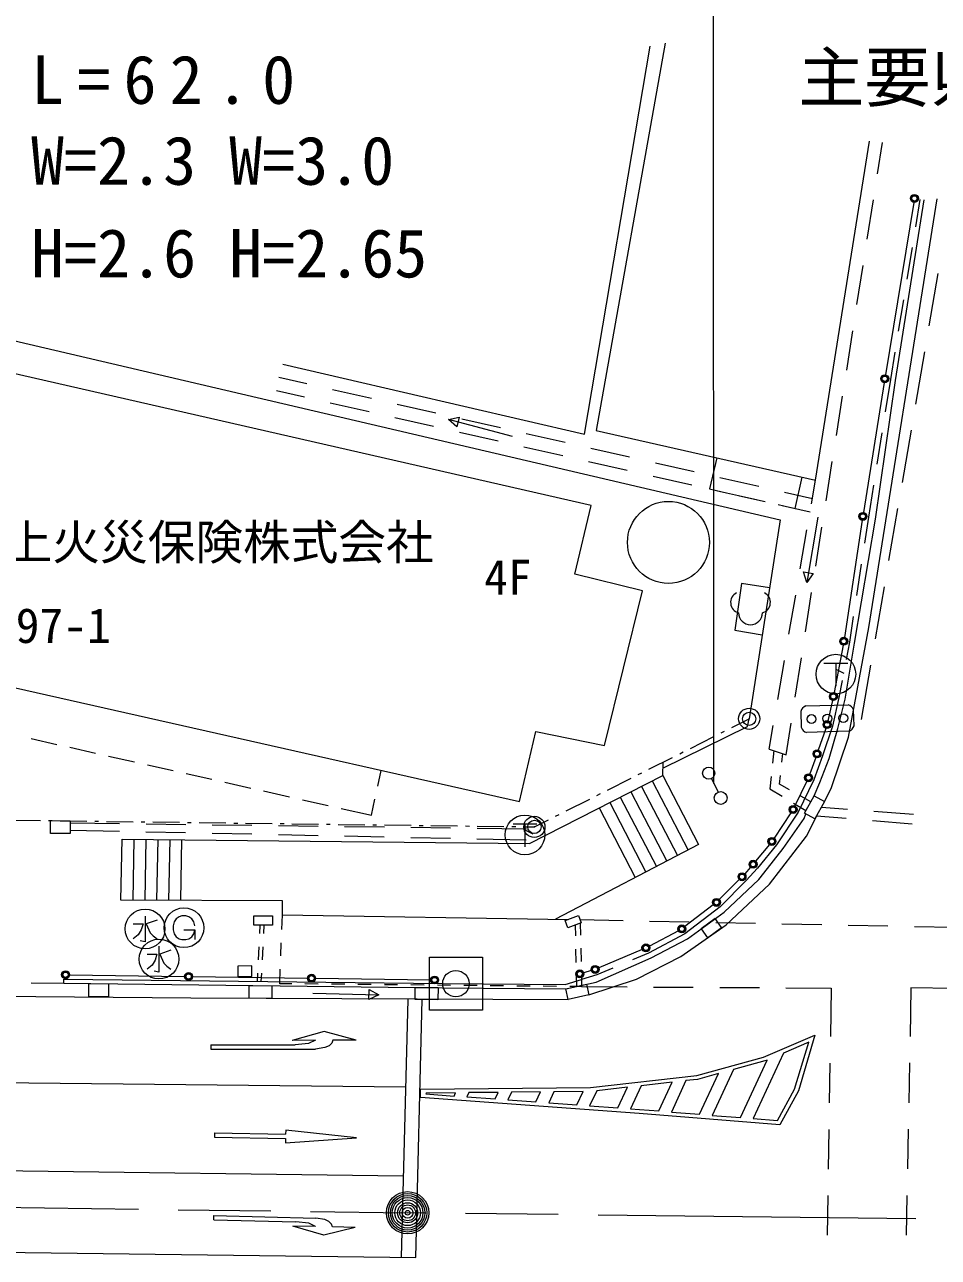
# Model space of a CAD drawing. Units: millimetres, scale not verified. Extents: x 40000 to 680000, y 20000 to 380000.
# Drawn here: x 452934 to 487440, y 291559 to 338095 of the extents above; entities that cross this region are included whole.
import ezdxf
from ezdxf.enums import TextEntityAlignment as Align

# ---------------------------------------------------------------- set-up
doc = ezdxf.new("R2010")
doc.units = ezdxf.units.MM
doc.header["$LTSCALE"] = 1000
doc.header["$PDMODE"] = 32
doc.header["$PDSIZE"] = 500
doc.linetypes.add('CHAIN', pattern=[18.5, 12, -1.5, 3.5, -1.5])
for name, color, linetype, lineweight in [('M-BGD', 7, 'Continuous', 13), ('M-BGD-EXST', 7, 'Continuous', 13), ('M-BMK', 2, 'CHAIN', 13), ('M-BMK-OTRS', 5, 'Continuous', 13), ('M-BMK-ROW', 30, 'Continuous', 13), ('M-STR-HTXT', 7, 'Continuous', 13), ('M-STR-STR1', 1, 'Continuous', 13), ('M-STR-STRC', 7, 'Continuous', 13), ('M-TTL-BAND', 7, 'Continuous', 13)]:
    doc.layers.add(name, color=color, linetype=linetype, lineweight=lineweight)
doc.layers.add('M-BMK-HTXT', color=7, linetype='Continuous')
doc.styles.add('ＭＳ ゴシック', font='')
doc.styles.get('ＭＳ ゴシック').set_extended_font_data('MS Gothic')

msp = doc.modelspace()

# ---------------------------------------------------------------- linework, layer by layer
at = {"layer": 'M-BGD'}
for p, q in [((485144, 332465), (485331, 333651)), ((484755, 329996), (484989, 331477)), ((486511, 331387), (485441, 324876)), ((486747, 331500), (486577, 330465)), ((486447, 329676), (486252, 328492)), ((484367, 327526), (484600, 329008)), ((487098, 326730), (487437, 328701)), ((486122, 327702), (485928, 326518)), ((483978, 325057), (484211, 326538)), ((485798, 325729), (485628, 324694)), ((486590, 323773), (486929, 325744)), ((462536, 324785), (463589, 324546)), ((485393, 324580), (484613, 319681)), ((485628, 324694), (485434, 323480)), ((462449, 324280), (463502, 324041)), ((464565, 324324), (466027, 323992)), ((483589, 322587), (483822, 324069)), ((464477, 323819), (465940, 323487)), ((467003, 323771), (468465, 323438)), ((466915, 323265), (468378, 322933)), ((468936, 323184), (469346, 323271)), ((471355, 322552), (468936, 323184)), ((469251, 322908), (468936, 323184)), ((469346, 323271), (469251, 322908)), ((469440, 323217), (470903, 322884)), ((469353, 322711), (470816, 322379)), ((471878, 322663), (473341, 322331)), ((485309, 322689), (485120, 321504)), ((486082, 320816), (486421, 322787)), ((471791, 322158), (473254, 321825)), ((474316, 322109), (475779, 321777)), ((474229, 321604), (475692, 321272)), ((479073, 321743), (478794, 320567)), ((483200, 320117), (483434, 321599)), ((476754, 321555), (478217, 321223)), ((476667, 321050), (478130, 320718)), ((479192, 321002), (480655, 320669)), ((482039, 319830), (482303, 321011)), ((482649, 320010), (482802, 320898)), ((484994, 320714), (484801, 319500)), ((478794, 320567), (479441, 320420)), ((479105, 320496), (480568, 320164)), ((479929, 320309), (480904, 320088)), ((481630, 320448), (482683, 320209)), ((481392, 319977), (482039, 319830)), ((481543, 319943), (482596, 319703)), ((485574, 317860), (485912, 319831)), ((482894, 319497), (482468, 317033)), ((484567, 319384), (483890, 314964)), ((484801, 319500), (484652, 318524)), ((482224, 317546), (482479, 319025)), ((482811, 317648), (483045, 319130)), ((482468, 317033), (482347, 317435)), ((482347, 317435), (482717, 317371)), ((484531, 317733), (484349, 316547)), ((482717, 317371), (482468, 317033)), ((481798, 315083), (482053, 316561)), ((482423, 315178), (482656, 316660)), ((485065, 314903), (485404, 316874)), ((484228, 315756), (484079, 314780)), ((483840, 314668), (483504, 312880)), ((484079, 314780), (483956, 314128)), ((482034, 312709), (482267, 314190)), ((481373, 312619), (481628, 314097)), ((484543, 311862), (484896, 313917)), ((483809, 313342), (483686, 312689)), ((482436, 312374), (484035, 312421)), ((483444, 312586), (483272, 311816)), ((483686, 312689), (483446, 311611)), ((482242, 312168), (482259, 311569)), ((484258, 311627), (484241, 312226)), ((481050, 310746), (481203, 311634)), ((481692, 310535), (481878, 311721)), ((484064, 311421), (482465, 311375)), ((483190, 311528), (482907, 310707)), ((483446, 311611), (483060, 310495)), ((453178, 311144), (454153, 310924)), ((454641, 310814), (455616, 310595)), ((456104, 310485), (457080, 310265)), ((481050, 310746), (481692, 310535)), ((481227, 310688), (481179, 310215)), ((481531, 310248), (481566, 310577)), ((482808, 310424), (482590, 309807)), ((483060, 310495), (482738, 309582)), ((457568, 310155), (458543, 309935)), ((466270, 309341), (466404, 309944)), ((477033, 309748), (477043, 310254)), ((459031, 309825), (460006, 309606)), ((460494, 309496), (461470, 309276)), ((478867, 309632), (479127, 309125)), ((481129, 309717), (481082, 309244)), ((481445, 309422), (481480, 309751)), ((482474, 309530), (482021, 308601)), ((482738, 309582), (482142, 308359)), ((461957, 309166), (462933, 308946)), ((481082, 309244), (481547, 308963)), ((481816, 309212), (481445, 309422)), ((463421, 308836), (464396, 308616)), ((466027, 308249), (466162, 308853)), ((481975, 308704), (482441, 308423)), ((482622, 308755), (482251, 308965)), ((483022, 308560), (484010, 308483)), ((464884, 308507), (466027, 308249)), ((481873, 308341), (481239, 307387)), ((482142, 308359), (481328, 307134)), ((482840, 308227), (483956, 308133)), ((485007, 308404), (486502, 308287)), ((456516, 307637), (454652, 307678)), ((454656, 307958), (456520, 307934)), ((459015, 307583), (457516, 307616)), ((457520, 307921), (459020, 307902)), ((460020, 307889), (461520, 307870)), ((462520, 307857), (464020, 307838)), ((465019, 307825), (466519, 307806)), ((467519, 307793), (469019, 307774)), ((470019, 307761), (471884, 307737)), ((484953, 308050), (486448, 307925)), ((461515, 307529), (460015, 307561)), ((464014, 307475), (462515, 307507)), ((466514, 307421), (465014, 307453)), ((469013, 307366), (467513, 307399)), ((471877, 307304), (470013, 307345)), ((481060, 307146), (480540, 306513)), ((481328, 307134), (480608, 306257)), ((480345, 306285), (480126, 306041)), ((480608, 306257), (480182, 305782)), ((479920, 305823), (479167, 305065)), ((480182, 305782), (479203, 304797)), ((478942, 304867), (477872, 304048)), ((462646, 303937), (462666, 304484)), ((479203, 304797), (477869, 303776)), ((461816, 304096), (461802, 303786)), ((461972, 304095), (461955, 303784)), ((473723, 304104), (473732, 303692)), ((473909, 304173), (473921, 303725)), ((477621, 303887), (476530, 303312)), ((462609, 302937), (462627, 303437)), ((477869, 303776), (476489, 303048)), ((461779, 303286), (461756, 302787)), ((461929, 303285), (461903, 302786)), ((473743, 303192), (473755, 302692)), ((473933, 303225), (473946, 302726)), ((476259, 303184), (474613, 302488)), ((476489, 303048), (475887, 302794)), ((468221, 300891), (468221, 302891)), ((468221, 302891), (470221, 302891)), ((470221, 302891), (470221, 300891)), ((454417, 301907), (454418, 302063)), ((454632, 302227), (458976, 302165)), ((459276, 302160), (463620, 302098)), ((461733, 302287), (461718, 301978)), ((461877, 302286), (461860, 301976)), ((462570, 301890), (462590, 302438)), ((463920, 302093), (468265, 302031)), ((473766, 302192), (473776, 301780)), ((473959, 302226), (473970, 301778)), ((474548, 302228), (473963, 302054)), ((474331, 302387), (474046, 302302)), ((475150, 302482), (474548, 302228)), ((453185, 301919), (454417, 301907)), ((463020, 301886), (462570, 301890)), ((464020, 301876), (463520, 301881)), ((465020, 301866), (464520, 301871)), ((466020, 301856), (465520, 301861)), ((465937, 301296), (465945, 301671)), ((465945, 301671), (466316, 301475)), ((467020, 301846), (466520, 301851)), ((468020, 301837), (467520, 301842)), ((469020, 301827), (468520, 301832)), ((470020, 301817), (469520, 301822)), ((471020, 301807), (470520, 301812)), ((472020, 301797), (471520, 301802)), ((473020, 301787), (472520, 301792)), ((473970, 301778), (473520, 301783)), ((463817, 301532), (466316, 301475)), ((466316, 301475), (465937, 301296)), ((470221, 300891), (468221, 300891))]:
    msp.add_line(p, q, dxfattribs=at)
for points in [[(477128, 337397), (474522, 322775), (482802, 320898), (484840, 333696)], [(462679, 325272), (474083, 322631), (476557, 337282)], [(482747, 308986), (482967, 309480), (483312, 310388), (483641, 311527), (483916, 312635), (484275, 314742), (485067, 319426), (485818, 324657), (486901, 331476)], [(450943, 326534), (481463, 319402), (480296, 311891)], [(442482, 311601), (449726, 309879), (450395, 313555), (471621, 308768), (472244, 311416), (474830, 310876), (476264, 316717), (473716, 317352), (474329, 319938), (450691, 325345)], [(481064, 316834), (480007, 316999), (479753, 315230), (480789, 315064)], [(477038, 310029), (480234, 311602), (480296, 311891)], [(454417, 301907), (468708, 301739), (473367, 301699), (474512, 301952), (476601, 302869), (477969, 303588), (479347, 304596), (480655, 305825), (480851, 306058), (481579, 306993), (482368, 308131), (482442, 308298)], [(454418, 302063), (468709, 301896), (473350, 301855), (473963, 302054)]]:
    msp.add_lwpolyline(points, dxfattribs=at)
for points in [[(482747, 308986), (483138, 308773), (482779, 308115), (482389, 308328)], [(453911, 308047), (454657, 308037), (454650, 307555), (453905, 307565)], [(461586, 304456), (462296, 304452), (462294, 304093), (461584, 304097)], [(473346, 304275), (473847, 304459), (473947, 304187), (473446, 304003)], [(479009, 304349), (478478, 303960), (478723, 303627), (479253, 304015)], [(460990, 302161), (461519, 302165), (461515, 302560), (460987, 302556)], [(455364, 301896), (456104, 301887), (456098, 301388), (455358, 301397)], [(461417, 301825), (462274, 301815), (462268, 301337), (461412, 301347)], [(467687, 301751), (468545, 301741), (468540, 301285), (467681, 301295)], [(473367, 301699), (474155, 301873), (474246, 301463), (473457, 301289)]]:
    msp.add_lwpolyline(points, close=True, dxfattribs=at)
for centre, radius in [((486536, 331535), 150), ((486536, 331535), 120), ((486536, 331535), 100), ((485416, 324728), 150), ((485416, 324728), 120), ((485416, 324728), 100), ((477247, 318549), 1547), ((484590, 319533), 150), ((484590, 319533), 120), ((484590, 319533), 100), ((483868, 314816), 150), ((483868, 314816), 120), ((483868, 314816), 100), ((483477, 312733), 150), ((483477, 312733), 120), ((483477, 312733), 100), ((482650, 311880), 167), ((483250, 311898), 167), ((483239, 311669), 150), ((483850, 311915), 167), ((483239, 311669), 120), ((483239, 311669), 100), ((482858, 310566), 150), ((482858, 310566), 120), ((482858, 310566), 100), ((478768, 309838), 229), ((482540, 309665), 150), ((482540, 309665), 120), ((482540, 309665), 100), ((479220, 308900), 244), ((481956, 308466), 150), ((481956, 308466), 120), ((481956, 308466), 100), ((481156, 307262), 150), ((481156, 307262), 120), ((481156, 307262), 100), ((480445, 306397), 150), ((480445, 306397), 120), ((480445, 306397), 100), ((480026, 305929), 150), ((480026, 305929), 120), ((480026, 305929), 100), ((479061, 304958), 150), ((479061, 304958), 120), ((479061, 304958), 100), ((477753, 303957), 150), ((477753, 303957), 120), ((477753, 303957), 100), ((476397, 303242), 150), ((476397, 303242), 120), ((476397, 303242), 100), ((474475, 302430), 150), ((474475, 302430), 120), ((474475, 302430), 100), ((454482, 302229), 150), ((454482, 302229), 120), ((454482, 302229), 100), ((459126, 302162), 150), ((459126, 302162), 120), ((459126, 302162), 100), ((463770, 302096), 150), ((463770, 302096), 120), ((463770, 302096), 100), ((468415, 302029), 150), ((468415, 302029), 120), ((468415, 302029), 100), ((469221, 301891), 500), ((473902, 302259), 150), ((473902, 302259), 120), ((473902, 302259), 100)]:
    msp.add_circle(centre, radius, dxfattribs=at)
for centre, radius, start, end in [((479998, 316282), 402, 116.087, 255.3342), ((480694, 316282), 402, 284.6658, 63.913), ((480346, 315893), 450, 180, 0), ((482533, 312088), 302, 108.7859, 164.5347), ((483941, 312115), 320, 20.4569, 72.8637), ((482551, 311672), 310, 199.4797, 253.8408), ((483954, 311719), 318, 290.2305, 343.0901)]:
    msp.add_arc(centre, radius, start, end, dxfattribs=at)
at = {"layer": 'M-BGD-EXST'}
for p, q in [((483120, 313988), (484020, 313988)), ((483570, 313988), (483570, 313125)), ((483570, 313763), (483870, 313613)), ((471379, 307920), (472279, 307920)), ((471829, 307920), (471829, 307058)), ((471829, 307695), (472129, 307545)), ((457483, 304444), (457483, 303469)), ((458764, 304414), (458651, 304339)), ((458876, 304452), (458764, 304414)), ((459026, 304452), (458876, 304452)), ((459139, 304414), (459026, 304452)), ((459251, 304339), (459139, 304414)), ((457033, 304144), (457408, 304144)), ((457333, 303919), (457221, 303732)), ((457408, 304144), (457333, 303919)), ((457933, 304294), (457521, 304144)), ((457521, 304144), (457671, 303807)), ((458576, 304227), (458539, 304077)), ((458539, 304077), (458539, 303927)), ((458539, 303927), (458576, 303777)), ((458651, 304339), (458576, 304227)), ((458951, 303927), (459364, 303927)), ((459326, 304227), (459251, 304339)), ((459364, 304077), (459326, 304227)), ((459326, 303777), (459364, 303927)), ((459364, 303927), (459364, 303552)), ((457221, 303732), (457033, 303582)), ((457483, 303469), (457296, 303507)), ((457671, 303807), (457783, 303694)), ((457783, 303694), (457933, 303582)), ((458576, 303777), (458651, 303664)), ((458651, 303664), (458764, 303589)), ((458764, 303589), (458876, 303552)), ((458876, 303552), (459026, 303552)), ((459026, 303552), (459139, 303589)), ((459139, 303589), (459251, 303664)), ((459251, 303664), (459326, 303777)), ((457557, 303006), (457932, 303006)), ((457932, 303006), (457857, 302781)), ((458007, 303306), (458007, 302331)), ((458457, 303156), (458045, 303006)), ((458045, 303006), (458195, 302668)), ((457745, 302593), (457557, 302443)), ((457857, 302781), (457745, 302593)), ((458195, 302668), (458307, 302556)), ((458307, 302556), (458457, 302443)), ((458007, 302331), (457820, 302368))]:
    msp.add_line(p, q, dxfattribs=at)
for centre in [(483570, 313575), (471829, 307508), (457483, 303957), (458951, 304002), (458007, 302818)]:
    msp.add_circle(centre, 750, dxfattribs=at)
at = {"layer": 'M-BMK'}
msp.add_line((505086, 292787), (467397, 293241), dxfattribs=at)
msp.add_lwpolyline([(73097, 327118), (169582, 300146), (187882, 294971), (245176, 295060), (268760, 294979), (314522, 294824), (334460, 294605), (368746, 294348), (413659, 293936), (425220, 293728), (445230, 293540), (467397, 293241)], dxfattribs=at)
at = {"layer": 'M-BMK-OTRS'}
for points in [[(483138, 308773), (483392, 309263), (484041, 311198), (484821, 315341), (487391, 331520)], [(474246, 301463), (476038, 302065), (477711, 302915), (479421, 304118), (481066, 305643), (482463, 307465), (482855, 308225)], [(323053, 299442), (412608, 298661), (414584, 298763), (423591, 299798), (433191, 300942), (438706, 301536), (459212, 301362), (473457, 301289)]]:
    msp.add_lwpolyline(points, dxfattribs=at)
at = {"layer": 'M-BMK-ROW'}
for p, q in [((479637, 311559), (480296, 311891)), ((479235, 311357), (479369, 311424)), ((478074, 310773), (478967, 311222)), ((476511, 309986), (477404, 310435)), ((477672, 310570), (477806, 310638)), ((474948, 309199), (475841, 309649)), ((476109, 309784), (476243, 309851)), ((474546, 308997), (474680, 309064)), ((473384, 308412), (474278, 308862)), ((472185, 307809), (472715, 308075)), ((472983, 308210), (473117, 308277)), ((452529, 308065), (453529, 308052)), ((453829, 308048), (453979, 308046)), ((454279, 308042), (455279, 308029)), ((455579, 308025), (455729, 308023)), ((456029, 308019), (457029, 308006)), ((457329, 308002), (457479, 308000)), ((457779, 307996), (458779, 307983)), ((459079, 307979), (459229, 307977)), ((459529, 307973), (460529, 307960)), ((460829, 307956), (460979, 307955)), ((461279, 307951), (462279, 307938)), ((462579, 307934), (462729, 307932)), ((463029, 307928), (464029, 307915)), ((464328, 307911), (464478, 307909)), ((464778, 307905), (465778, 307892)), ((466078, 307888), (466228, 307886)), ((466528, 307882), (467528, 307869)), ((467828, 307865), (467978, 307863)), ((468278, 307859), (469278, 307846)), ((469578, 307843), (469728, 307841)), ((470028, 307837), (471028, 307824)), ((471328, 307820), (471478, 307818)), ((471778, 307814), (472185, 307809))]:
    msp.add_line(p, q, dxfattribs=at)
for centre in [(480296, 311891), (472185, 307809)]:
    msp.add_circle(centre, 400, dxfattribs=at)
for p in [(480296, 311891), (472185, 307809)]:
    msp.add_point(p, dxfattribs=at)
at = {"layer": 'M-STR-HTXT'}
msp.add_line((478963, 309446), (478945, 341527), dxfattribs=at)
at = {"layer": 'M-STR-STR1'}
for p, q in [((476632, 309544), (477990, 306935)), ((475830, 309136), (477192, 306519)), ((476231, 309340), (477591, 306727)), ((475028, 308727), (476394, 306102)), ((475429, 308931), (476793, 306310)), ((474627, 308523), (475995, 305894)), ((457062, 307347), (457019, 305044)), ((457512, 307342), (457469, 305041)), ((457962, 307337), (457919, 305039)), ((458412, 307332), (458369, 305036)), ((458862, 307327), (458820, 305034)), ((462666, 304484), (473454, 304315)), ((473906, 304308), (475536, 304275)), ((476536, 304255), (478035, 304225)), ((479035, 304205), (480535, 304175)), ((481535, 304155), (483034, 304125)), ((484034, 304105), (485534, 304075)), ((486534, 304055), (488033, 304025)), ((473970, 301778), (475683, 301769)), ((476683, 301763), (478183, 301755)), ((479183, 301749), (480683, 301741)), ((481683, 301735), (483396, 301725)), ((483396, 301725), (483365, 299890)), ((486406, 301736), (486371, 299896)), ((488047, 301706), (486406, 301736)), ((483348, 298891), (483323, 297391)), ((486351, 298896), (486322, 297396)), ((483306, 296391), (483281, 294891)), ((486303, 296396), (486274, 294897)), ((483264, 293891), (483239, 292391)), ((486254, 293897), (486225, 292397))]:
    msp.add_line(p, q, dxfattribs=at)
for points in [[(462666, 304484), (462667, 305012), (456569, 305046), (456612, 307352), (471998, 307185), (477033, 309748), (478388, 307144), (472987, 304322)], [(473902, 304308), (473906, 304308), (473906, 304298)]]:
    msp.add_lwpolyline(points, dxfattribs=at)
at = {"layer": 'M-STR-STRC'}
for p, q in [((467401, 301294), (467152, 291566)), ((464246, 300082), (463038, 299751)), ((463917, 299752), (463038, 299751)), ((463917, 299752), (463651, 299627)), ((465455, 299754), (464246, 300082)), ((464576, 299753), (464540, 299645)), ((465455, 299754), (464576, 299753)), ((480843, 299117), (482779, 299943)), ((480843, 299117), (482779, 299943)), ((482779, 299943), (482153, 297844)), ((482779, 299943), (482153, 297844)), ((459962, 299584), (463148, 299587)), ((459962, 299584), (459962, 299419)), ((459962, 299419), (463917, 299423)), ((463651, 299627), (463148, 299587)), ((464273, 299475), (463917, 299423)), ((464435, 299549), (464273, 299475)), ((464540, 299645), (464435, 299549)), ((481590, 299273), (480441, 296795)), ((482544, 299680), (481590, 299273)), ((482013, 297902), (482544, 299680)), ((478321, 298427), (480843, 299117)), ((478321, 298427), (480843, 299117)), ((480893, 298975), (479703, 298650)), ((479963, 296834), (480971, 299009)), ((480971, 299009), (480893, 298975)), ((474309, 297975), (478321, 298427)), ((474309, 297975), (478321, 298427)), ((479134, 298494), (478349, 298279)), ((478422, 296959), (479134, 298494)), ((479703, 298650), (478900, 296920)), ((440081, 298285), (467317, 297994)), ((467883, 297591), (467889, 297908)), ((467889, 297908), (474309, 297975)), ((467889, 297908), (474309, 297975)), ((474537, 297850), (474272, 297279)), ((475700, 297981), (474537, 297850)), ((475338, 297202), (475700, 297981)), ((476223, 298040), (475818, 297167)), ((477386, 298171), (476223, 298040)), ((476882, 297084), (477386, 298171)), ((477909, 298230), (477360, 297045)), ((478349, 298279), (477909, 298230)), ((481363, 296720), (482013, 297902)), ((482153, 297844), (481448, 296563)), ((482153, 297844), (481448, 296563)), ((476139, 296993), (467883, 297591)), ((476139, 296993), (467883, 297591)), ((468101, 297760), (468086, 297726)), ((468086, 297726), (469152, 297649)), ((469209, 297771), (468101, 297760)), ((469152, 297649), (469209, 297771)), ((469707, 297777), (469632, 297615)), ((469632, 297615), (470699, 297537)), ((470815, 297788), (469707, 297777)), ((470699, 297537), (470815, 297788)), ((471314, 297794), (471179, 297503)), ((471179, 297503), (472245, 297425)), ((472421, 297805), (471314, 297794)), ((472245, 297425), (472421, 297805)), ((472920, 297811), (472725, 297391)), ((472725, 297391), (473792, 297314)), ((474028, 297822), (472920, 297811)), ((473792, 297314), (474028, 297822)), ((474272, 297279), (475338, 297202)), ((475818, 297167), (476151, 297143)), ((481448, 296563), (476139, 296993)), ((481448, 296563), (476139, 296993)), ((476151, 297143), (476882, 297084)), ((477360, 297045), (478422, 296959)), ((478900, 296920), (479963, 296834)), ((480441, 296795), (481363, 296720)), ((460107, 296254), (460104, 296093)), ((460104, 296093), (462786, 296043)), ((460107, 296254), (462789, 296204)), ((462783, 295882), (465471, 296073)), ((462786, 296043), (462783, 295882)), ((462792, 296365), (462789, 296204)), ((465471, 296073), (462792, 296365)), ((467230, 294623), (440299, 294988)), ((460076, 292976), (460080, 293136)), ((460076, 292976), (463175, 292900)), ((460080, 293136), (463927, 293042)), ((463919, 292721), (463064, 292742)), ((464232, 292393), (463064, 292742)), ((463664, 292849), (463175, 292900)), ((463919, 292721), (463664, 292849)), ((464272, 292982), (463927, 293042)), ((464428, 292907), (464272, 292982)), ((464527, 292811), (464428, 292907)), ((464560, 292705), (464527, 292811)), ((465415, 292684), (464232, 292393)), ((465415, 292684), (464560, 292705))]:
    msp.add_line(p, q, dxfattribs=at)
msp.add_lwpolyline([(431284, 292018), (467705, 291559), (467949, 301290)], dxfattribs=at)
at = {"layer": 'M-TTL-BAND'}
for radius in [800, 726, 651, 578, 486, 378, 298, 205, 87.8]:
    msp.add_circle((467397, 293241), radius, dxfattribs=at)

# ---------------------------------------------------------------- texts
at = {"layer": 'M-BGD', "style": 'ＭＳ ゴシック'}
for s, p in [('東京海上火災保険株式会社', (457580, 318559)), ('4F', (471184, 317232))]:
    msp.add_text(s, height=1320, dxfattribs=at).set_placement(p, align=Align.MIDDLE_CENTER)
at = {"layer": 'M-BMK-HTXT', "style": 'ＭＳ ゴシック'}
for s, height, p in [('主要県道山口防府線', 1833, (493397, 334641)), ('2297-1', 1320, (453494, 314356))]:
    msp.add_text(s, height=height, dxfattribs=at).set_placement(p, align=Align.BOTTOM_CENTER)
at = {"layer": 'M-STR-HTXT', "style": 'ＭＳ ゴシック'}
for s, p in [('W=2.3 W=3.0', (453175, 331499)), ('H=2.6 H=2.65', (453175, 328001))]:
    msp.add_text(s, height=1833, dxfattribs=at).set_placement(p, align=Align.BOTTOM_LEFT)
at = {"layer": 'M-STR-HTXT', "insert": (453175, 335074), "char_height": 1833, "attachment_point": 7, "style": 'ＭＳ ゴシック'}
msp.add_mtext('\\T1.4;L=62.0', dxfattribs=at)

doc.saveas('drawing.dxf')
